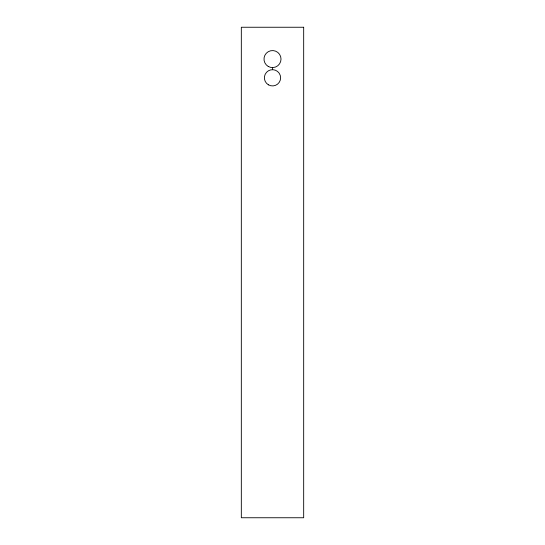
<?xml version="1.0" encoding="UTF-8"?>
<svg xmlns="http://www.w3.org/2000/svg" width="545" height="545" viewBox="0 0 545 545"><rect width="100%" height="100%" fill="white"/><g stroke="black" fill="none" stroke-linecap="round" stroke-linejoin="round"><path stroke-width="0.82" d="M272.5 67.587L272.5 69.685M303.674 27.25L241.326 27.25L241.326 517.75L303.674 517.75L303.674 27.25M268.242 66.449A8.516 8.516 0 0 0 281.016 59.078A8.516 8.516 0 0 0 268.242 51.707A8.516 8.516 0 0 0 268.242 66.449M268.44 84.836A8.12 8.12 0 0 0 280.62 77.806A8.12 8.12 0 0 0 268.44 70.775A8.12 8.12 0 0 0 268.44 84.836"/></g></svg>
